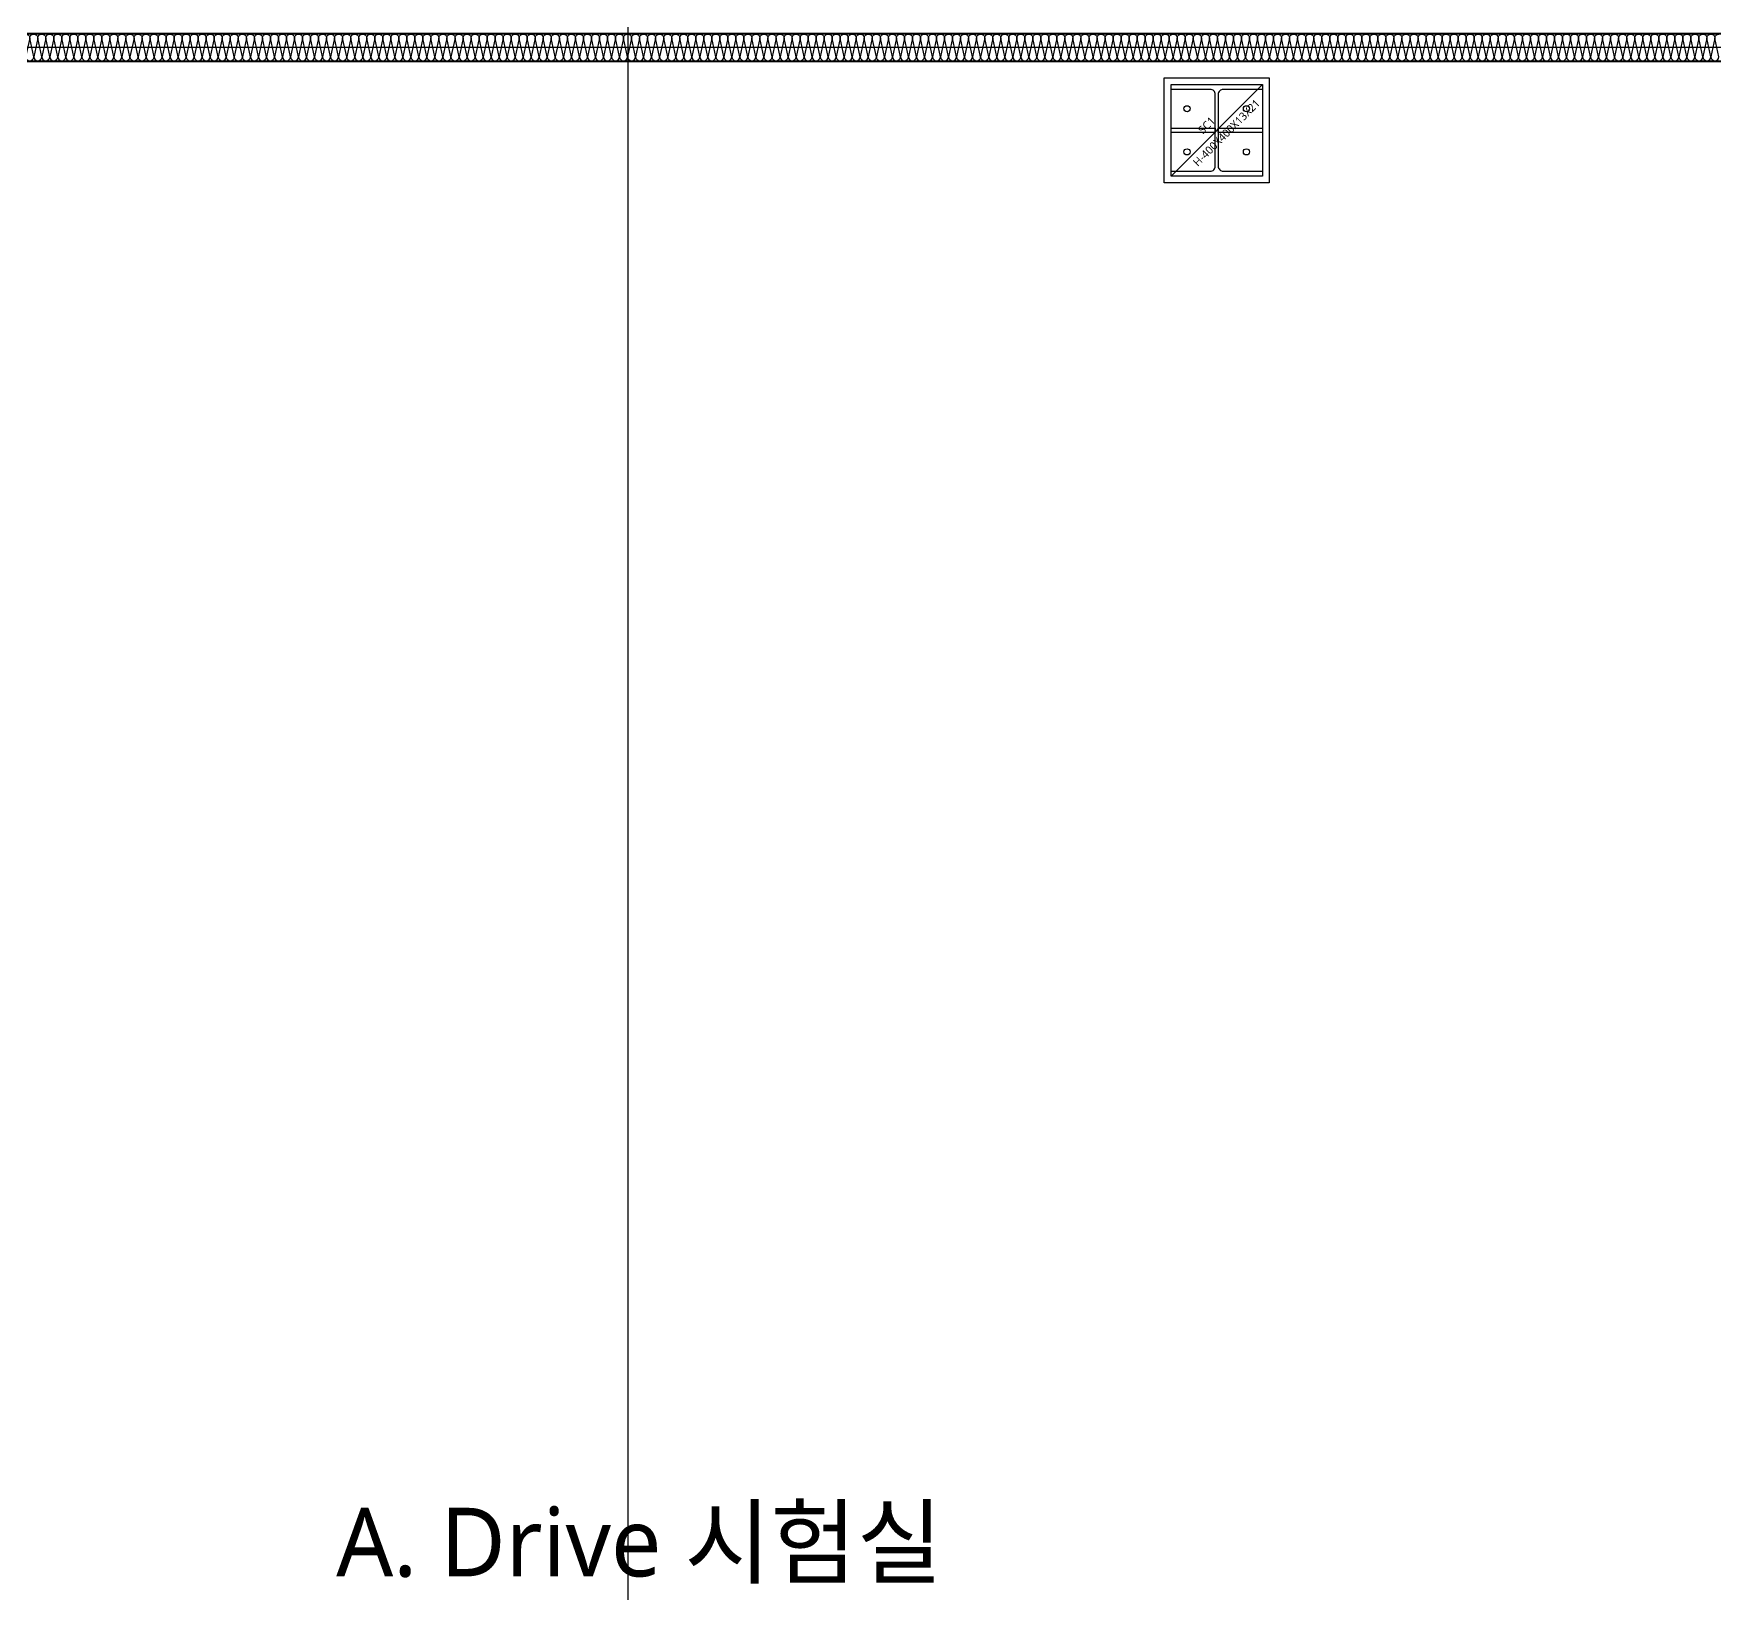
# Model space of a CAD drawing. Header units: millimetres. Extents: x 9 to 147, y 4 to 115.
# Drawn here: x 97.33 to 104.68, y 49.5 to 56.32 of the extents above; entities that cross this region are included whole.
import ezdxf
from ezdxf.enums import TextEntityAlignment as Align

# ---------------------------------------------------------------- set-up
doc = ezdxf.new("R2010")
doc.units = ezdxf.units.MM
doc.header["$LTSCALE"] = 200
doc.linetypes.add('HIDDEN2', pattern=[4.7625, 3.175, -1.5875])
doc.linetypes.add('XR-PLAN$0$CEN-GAUN', pattern=[32.2, 30, -1, 0.2, -1])
doc.layers.get('DEFPOINTS').update_dxf_attribs({"color": 137})
for name, color, linetype in [('-C-지하층', 2, 'HIDDEN2'), ('XR-PLAN$0$09GIRDER', 252, 'Continuous'), ('XR-PLAN$0$CEN', 252, 'XR-PLAN$0$CEN-GAUN'), ('XR-PLAN$0$ELE-6', 252, 'Continuous'), ('XR-PLAN$0$HAT-INS', 252, 'Continuous'), ('XR-PLAN$0$Panel', 252, 'Continuous'), ('XR-PLAN$0$STEEL BASE', 252, 'Continuous')]:
    doc.layers.add(name, color=color, linetype=linetype)
doc.layers.add('XR-PLAN$0$TXT-1', color=137, linetype='Continuous', plot=False)
doc.styles.add('XR-PLAN$0$스타일1', font='MALGUN_0.TTF')

# ---------------------------------------------------------------- blocks, each defined once
blk = doc.blocks.new('*U110')
at = {"layer": 'XR-PLAN$0$HAT-INS'}
for points in [[(-20247.9, 0, -0.414214), (-20262.9, 15), (-20247.9, 85, 1), (-20277.9, 85), (-20262.9, 15, -0.414214), (-20277.9, 0, 0.414214)], [(-20217.9, 0, -0.414214), (-20232.9, 15), (-20217.9, 85, 1), (-20247.9, 85), (-20232.9, 15, -0.414214), (-20247.9, 0, 0.414214)], [(-20187.9, 0, -0.414214), (-20202.9, 15), (-20187.9, 85, 1), (-20217.9, 85), (-20202.9, 15, -0.414214), (-20217.9, 0, 0.414214)], [(-20157.9, 0, -0.414214), (-20172.9, 15), (-20157.9, 85, 1), (-20187.9, 85), (-20172.9, 15, -0.414214), (-20187.9, 0, 0.414214)], [(-20127.9, 0, -0.414214), (-20142.9, 15), (-20127.9, 85, 1), (-20157.9, 85), (-20142.9, 15, -0.414214), (-20157.9, 0, 0.414214)], [(-20097.9, 0, -0.414214), (-20112.9, 15), (-20097.9, 85, 1), (-20127.9, 85), (-20112.9, 15, -0.414214), (-20127.9, 0, 0.414214)], [(-20067.9, 0, -0.414214), (-20082.9, 15), (-20067.9, 85, 1), (-20097.9, 85), (-20082.9, 15, -0.414214), (-20097.9, 0, 0.414214)], [(-20037.9, 0, -0.414214), (-20052.9, 15), (-20037.9, 85, 1), (-20067.9, 85), (-20052.9, 15, -0.414214), (-20067.9, 0, 0.414214)], [(-20007.9, 0, -0.414214), (-20022.9, 15), (-20007.9, 85, 1), (-20037.9, 85), (-20022.9, 15, -0.414214), (-20037.9, 0, 0.414214)], [(-19977.9, 0, -0.414214), (-19992.9, 15), (-19977.9, 85, 1), (-20007.9, 85), (-19992.9, 15, -0.414214), (-20007.9, 0, 0.414214)], [(-19947.9, 0, -0.414214), (-19962.9, 15), (-19947.9, 85, 1), (-19977.9, 85), (-19962.9, 15, -0.414214), (-19977.9, 0, 0.414214)], [(-19917.9, 0, -0.414214), (-19932.9, 15), (-19917.9, 85, 1), (-19947.9, 85), (-19932.9, 15, -0.414214), (-19947.9, 0, 0.414214)], [(-19887.9, 0, -0.414214), (-19902.9, 15), (-19887.9, 85, 1), (-19917.9, 85), (-19902.9, 15, -0.414214), (-19917.9, 0, 0.414214)], [(-19857.9, 0, -0.414214), (-19872.9, 15), (-19857.9, 85, 1), (-19887.9, 85), (-19872.9, 15, -0.414214), (-19887.9, 0, 0.414214)], [(-19827.9, 0, -0.414214), (-19842.9, 15), (-19827.9, 85, 1), (-19857.9, 85), (-19842.9, 15, -0.414214), (-19857.9, 0, 0.414214)], [(-19797.9, 0, -0.414214), (-19812.9, 15), (-19797.9, 85, 1), (-19827.9, 85), (-19812.9, 15, -0.414214), (-19827.9, 0, 0.414214)], [(-19767.9, 0, -0.414214), (-19782.9, 15), (-19767.9, 85, 1), (-19797.9, 85), (-19782.9, 15, -0.414214), (-19797.9, 0, 0.414214)], [(-19737.9, 0, -0.414214), (-19752.9, 15), (-19737.9, 85, 1), (-19767.9, 85), (-19752.9, 15, -0.414214), (-19767.9, 0, 0.414214)], [(-19707.9, 0, -0.414214), (-19722.9, 15), (-19707.9, 85, 1), (-19737.9, 85), (-19722.9, 15, -0.414214), (-19737.9, 0, 0.414214)], [(-19677.9, 0, -0.414214), (-19692.9, 15), (-19677.9, 85, 1), (-19707.9, 85), (-19692.9, 15, -0.414214), (-19707.9, 0, 0.414214)], [(-19647.9, 0, -0.414214), (-19662.9, 15), (-19647.9, 85, 1), (-19677.9, 85), (-19662.9, 15, -0.414214), (-19677.9, 0, 0.414214)], [(-19617.9, 0, -0.414214), (-19632.9, 15), (-19617.9, 85, 1), (-19647.9, 85), (-19632.9, 15, -0.414214), (-19647.9, 0, 0.414214)], [(-19587.9, 0, -0.414214), (-19602.9, 15), (-19587.9, 85, 1), (-19617.9, 85), (-19602.9, 15, -0.414214), (-19617.9, 0, 0.414214)], [(-19557.9, 0, -0.414214), (-19572.9, 15), (-19557.9, 85, 1), (-19587.9, 85), (-19572.9, 15, -0.414214), (-19587.9, 0, 0.414214)], [(-19527.9, 0, -0.414214), (-19542.9, 15), (-19527.9, 85, 1), (-19557.9, 85), (-19542.9, 15, -0.414214), (-19557.9, 0, 0.414214)], [(-19497.9, 0, -0.414214), (-19512.9, 15), (-19497.9, 85, 1), (-19527.9, 85), (-19512.9, 15, -0.414214), (-19527.9, 0, 0.414214)], [(-19467.9, 0, -0.414214), (-19482.9, 15), (-19467.9, 85, 1), (-19497.9, 85), (-19482.9, 15, -0.414214), (-19497.9, 0, 0.414214)], [(-19437.9, 0, -0.414214), (-19452.9, 15), (-19437.9, 85, 1), (-19467.9, 85), (-19452.9, 15, -0.414214), (-19467.9, 0, 0.414214)], [(-19407.9, 0, -0.414214), (-19422.9, 15), (-19407.9, 85, 1), (-19437.9, 85), (-19422.9, 15, -0.414214), (-19437.9, 0, 0.414214)], [(-19377.9, 0, -0.414214), (-19392.9, 15), (-19377.9, 85, 1), (-19407.9, 85), (-19392.9, 15, -0.414214), (-19407.9, 0, 0.414214)], [(-19347.9, 0, -0.414214), (-19362.9, 15), (-19347.9, 85, 1), (-19377.9, 85), (-19362.9, 15, -0.414214), (-19377.9, 0, 0.414214)], [(-19317.9, 0, -0.414214), (-19332.9, 15), (-19317.9, 85, 1), (-19347.9, 85), (-19332.9, 15, -0.414214), (-19347.9, 0, 0.414214)], [(-19287.9, 0, -0.414214), (-19302.9, 15), (-19287.9, 85, 1), (-19317.9, 85), (-19302.9, 15, -0.414214), (-19317.9, 0, 0.414214)], [(-19257.9, 0, -0.414214), (-19272.9, 15), (-19257.9, 85, 1), (-19287.9, 85), (-19272.9, 15, -0.414214), (-19287.9, 0, 0.414214)], [(-19227.9, 0, -0.414214), (-19242.9, 15), (-19227.9, 85, 1), (-19257.9, 85), (-19242.9, 15, -0.414214), (-19257.9, 0, 0.414214)], [(-19197.9, 0, -0.414214), (-19212.9, 15), (-19197.9, 85, 1), (-19227.9, 85), (-19212.9, 15, -0.414214), (-19227.9, 0, 0.414214)], [(-19167.9, 0, -0.414214), (-19182.9, 15), (-19167.9, 85, 1), (-19197.9, 85), (-19182.9, 15, -0.414214), (-19197.9, 0, 0.414214)], [(-19137.9, 0, -0.414214), (-19152.9, 15), (-19137.9, 85, 1), (-19167.9, 85), (-19152.9, 15, -0.414214), (-19167.9, 0, 0.414214)], [(-19107.9, 0, -0.414214), (-19122.9, 15), (-19107.9, 85, 1), (-19137.9, 85), (-19122.9, 15, -0.414214), (-19137.9, 0, 0.414214)], [(-19077.9, 0, -0.414214), (-19092.9, 15), (-19077.9, 85, 1), (-19107.9, 85), (-19092.9, 15, -0.414214), (-19107.9, 0, 0.414214)], [(-19047.9, 0, -0.414214), (-19062.9, 15), (-19047.9, 85, 1), (-19077.9, 85), (-19062.9, 15, -0.414214), (-19077.9, 0, 0.414214)], [(-19017.9, 0, -0.414214), (-19032.9, 15), (-19017.9, 85, 1), (-19047.9, 85), (-19032.9, 15, -0.414214), (-19047.9, 0, 0.414214)], [(-18987.9, 0, -0.414214), (-19002.9, 15), (-18987.9, 85, 1), (-19017.9, 85), (-19002.9, 15, -0.414214), (-19017.9, 0, 0.414214)], [(-18957.9, 0, -0.414214), (-18972.9, 15), (-18957.9, 85, 1), (-18987.9, 85), (-18972.9, 15, -0.414214), (-18987.9, 0, 0.414214)], [(-18927.9, 0, -0.414214), (-18942.9, 15), (-18927.9, 85, 1), (-18957.9, 85), (-18942.9, 15, -0.414214), (-18957.9, 0, 0.414214)], [(-18897.9, 0, -0.414214), (-18912.9, 15), (-18897.9, 85, 1), (-18927.9, 85), (-18912.9, 15, -0.414214), (-18927.9, 0, 0.414214)], [(-18867.9, 0, -0.414214), (-18882.9, 15), (-18867.9, 85, 1), (-18897.9, 85), (-18882.9, 15, -0.414214), (-18897.9, 0, 0.414214)], [(-18837.9, 0, -0.414214), (-18852.9, 15), (-18837.9, 85, 1), (-18867.9, 85), (-18852.9, 15, -0.414214), (-18867.9, 0, 0.414214)], [(-18807.9, 0, -0.414214), (-18822.9, 15), (-18807.9, 85, 1), (-18837.9, 85), (-18822.9, 15, -0.414214), (-18837.9, 0, 0.414214)], [(-18777.9, 0, -0.414214), (-18792.9, 15), (-18777.9, 85, 1), (-18807.9, 85), (-18792.9, 15, -0.414214), (-18807.9, 0, 0.414214)], [(-18747.9, 0, -0.414214), (-18762.9, 15), (-18747.9, 85, 1), (-18777.9, 85), (-18762.9, 15, -0.414214), (-18777.9, 0, 0.414214)], [(-18717.9, 0, -0.414214), (-18732.9, 15), (-18717.9, 85, 1), (-18747.9, 85), (-18732.9, 15, -0.414214), (-18747.9, 0, 0.414214)], [(-18687.9, 0, -0.414214), (-18702.9, 15), (-18687.9, 85, 1), (-18717.9, 85), (-18702.9, 15, -0.414214), (-18717.9, 0, 0.414214)], [(-18657.9, 0, -0.414214), (-18672.9, 15), (-18657.9, 85, 1), (-18687.9, 85), (-18672.9, 15, -0.414214), (-18687.9, 0, 0.414214)], [(-18627.9, 0, -0.414214), (-18642.9, 15), (-18627.9, 85, 1), (-18657.9, 85), (-18642.9, 15, -0.414214), (-18657.9, 0, 0.414214)], [(-18597.9, 0, -0.414214), (-18612.9, 15), (-18597.9, 85, 1), (-18627.9, 85), (-18612.9, 15, -0.414214), (-18627.9, 0, 0.414214)], [(-18567.9, 0, -0.414214), (-18582.9, 15), (-18567.9, 85, 1), (-18597.9, 85), (-18582.9, 15, -0.414214), (-18597.9, 0, 0.414214)], [(-18537.9, 0, -0.414214), (-18552.9, 15), (-18537.9, 85, 1), (-18567.9, 85), (-18552.9, 15, -0.414214), (-18567.9, 0, 0.414214)], [(-18507.9, 0, -0.414214), (-18522.9, 15), (-18507.9, 85, 1), (-18537.9, 85), (-18522.9, 15, -0.414214), (-18537.9, 0, 0.414214)], [(-18477.9, 0, -0.414214), (-18492.9, 15), (-18477.9, 85, 1), (-18507.9, 85), (-18492.9, 15, -0.414214), (-18507.9, 0, 0.414214)], [(-18447.9, 0, -0.414214), (-18462.9, 15), (-18447.9, 85, 1), (-18477.9, 85), (-18462.9, 15, -0.414214), (-18477.9, 0, 0.414214)], [(-18417.9, 0, -0.414214), (-18432.9, 15), (-18417.9, 85, 1), (-18447.9, 85), (-18432.9, 15, -0.414214), (-18447.9, 0, 0.414214)], [(-18387.9, 0, -0.414214), (-18402.9, 15), (-18387.9, 85, 1), (-18417.9, 85), (-18402.9, 15, -0.414214), (-18417.9, 0, 0.414214)], [(-18357.9, 0, -0.414214), (-18372.9, 15), (-18357.9, 85, 1), (-18387.9, 85), (-18372.9, 15, -0.414214), (-18387.9, 0, 0.414214)], [(-18327.9, 0, -0.414214), (-18342.9, 15), (-18327.9, 85, 1), (-18357.9, 85), (-18342.9, 15, -0.414214), (-18357.9, 0, 0.414214)], [(-18297.9, 0, -0.414214), (-18312.9, 15), (-18297.9, 85, 1), (-18327.9, 85), (-18312.9, 15, -0.414214), (-18327.9, 0, 0.414214)], [(-18267.9, 0, -0.414214), (-18282.9, 15), (-18267.9, 85, 1), (-18297.9, 85), (-18282.9, 15, -0.414214), (-18297.9, 0, 0.414214)], [(-18237.9, 0, -0.414214), (-18252.9, 15), (-18237.9, 85, 1), (-18267.9, 85), (-18252.9, 15, -0.414214), (-18267.9, 0, 0.414214)], [(-18207.9, 0, -0.414214), (-18222.9, 15), (-18207.9, 85, 1), (-18237.9, 85), (-18222.9, 15, -0.414214), (-18237.9, 0, 0.414214)], [(-18177.9, 0, -0.414214), (-18192.9, 15), (-18177.9, 85, 1), (-18207.9, 85), (-18192.9, 15, -0.414214), (-18207.9, 0, 0.414214)], [(-18147.9, 0, -0.414214), (-18162.9, 15), (-18147.9, 85, 1), (-18177.9, 85), (-18162.9, 15, -0.414214), (-18177.9, 0, 0.414214)], [(-18117.9, 0, -0.414214), (-18132.9, 15), (-18117.9, 85, 1), (-18147.9, 85), (-18132.9, 15, -0.414214), (-18147.9, 0, 0.414214)], [(-18087.9, 0, -0.414214), (-18102.9, 15), (-18087.9, 85, 1), (-18117.9, 85), (-18102.9, 15, -0.414214), (-18117.9, 0, 0.414214)], [(-18057.9, 0, -0.414214), (-18072.9, 15), (-18057.9, 85, 1), (-18087.9, 85), (-18072.9, 15, -0.414214), (-18087.9, 0, 0.414214)], [(-18027.9, 0, -0.414214), (-18042.9, 15), (-18027.9, 85, 1), (-18057.9, 85), (-18042.9, 15, -0.414214), (-18057.9, 0, 0.414214)], [(-17997.9, 0, -0.414214), (-18012.9, 15), (-17997.9, 85, 1), (-18027.9, 85), (-18012.9, 15, -0.414214), (-18027.9, 0, 0.414214)], [(-17967.9, 0, -0.414214), (-17982.9, 15), (-17967.9, 85, 1), (-17997.9, 85), (-17982.9, 15, -0.414214), (-17997.9, 0, 0.414214)], [(-17937.9, 0, -0.414214), (-17952.9, 15), (-17937.9, 85, 1), (-17967.9, 85), (-17952.9, 15, -0.414214), (-17967.9, 0, 0.414214)], [(-17907.9, 0, -0.414214), (-17922.9, 15), (-17907.9, 85, 1), (-17937.9, 85), (-17922.9, 15, -0.414214), (-17937.9, 0, 0.414214)], [(-17877.9, 0, -0.414214), (-17892.9, 15), (-17877.9, 85, 1), (-17907.9, 85), (-17892.9, 15, -0.414214), (-17907.9, 0, 0.414214)], [(-17847.9, 0, -0.414214), (-17862.9, 15), (-17847.9, 85, 1), (-17877.9, 85), (-17862.9, 15, -0.414214), (-17877.9, 0, 0.414214)], [(-17817.9, 0, -0.414214), (-17832.9, 15), (-17817.9, 85, 1), (-17847.9, 85), (-17832.9, 15, -0.414214), (-17847.9, 0, 0.414214)], [(-17787.9, 0, -0.414214), (-17802.9, 15), (-17787.9, 85, 1), (-17817.9, 85), (-17802.9, 15, -0.414214), (-17817.9, 0, 0.414214)], [(-17757.9, 0, -0.414214), (-17772.9, 15), (-17757.9, 85, 1), (-17787.9, 85), (-17772.9, 15, -0.414214), (-17787.9, 0, 0.414214)], [(-17727.9, 0, -0.414214), (-17742.9, 15), (-17727.9, 85, 1), (-17757.9, 85), (-17742.9, 15, -0.414214), (-17757.9, 0, 0.414214)], [(-17697.9, 0, -0.414214), (-17712.9, 15), (-17697.9, 85, 1), (-17727.9, 85), (-17712.9, 15, -0.414214), (-17727.9, 0, 0.414214)], [(-17667.9, 0, -0.414214), (-17682.9, 15), (-17667.9, 85, 1), (-17697.9, 85), (-17682.9, 15, -0.414214), (-17697.9, 0, 0.414214)], [(-17637.9, 0, -0.414214), (-17652.9, 15), (-17637.9, 85, 1), (-17667.9, 85), (-17652.9, 15, -0.414214), (-17667.9, 0, 0.414214)], [(-17607.9, 0, -0.414214), (-17622.9, 15), (-17607.9, 85, 1), (-17637.9, 85), (-17622.9, 15, -0.414214), (-17637.9, 0, 0.414214)], [(-17577.9, 0, -0.414214), (-17592.9, 15), (-17577.9, 85, 1), (-17607.9, 85), (-17592.9, 15, -0.414214), (-17607.9, 0, 0.414214)], [(-17547.9, 0, -0.414214), (-17562.9, 15), (-17547.9, 85, 1), (-17577.9, 85), (-17562.9, 15, -0.414214), (-17577.9, 0, 0.414214)], [(-17517.9, 0, -0.414214), (-17532.9, 15), (-17517.9, 85, 1), (-17547.9, 85), (-17532.9, 15, -0.414214), (-17547.9, 0, 0.414214)], [(-17487.9, 0, -0.414214), (-17502.9, 15), (-17487.9, 85, 1), (-17517.9, 85), (-17502.9, 15, -0.414214), (-17517.9, 0, 0.414214)], [(-17457.9, 0, -0.414214), (-17472.9, 15), (-17457.9, 85, 1), (-17487.9, 85), (-17472.9, 15, -0.414214), (-17487.9, 0, 0.414214)], [(-17427.9, 0, -0.414214), (-17442.9, 15), (-17427.9, 85, 1), (-17457.9, 85), (-17442.9, 15, -0.414214), (-17457.9, 0, 0.414214)], [(-17397.9, 0, -0.414214), (-17412.9, 15), (-17397.9, 85, 1), (-17427.9, 85), (-17412.9, 15, -0.414214), (-17427.9, 0, 0.414214)], [(-17367.9, 0, -0.414214), (-17382.9, 15), (-17367.9, 85, 1), (-17397.9, 85), (-17382.9, 15, -0.414214), (-17397.9, 0, 0.414214)], [(-17337.9, 0, -0.414214), (-17352.9, 15), (-17337.9, 85, 1), (-17367.9, 85), (-17352.9, 15, -0.414214), (-17367.9, 0, 0.414214)], [(-17307.9, 0, -0.414214), (-17322.9, 15), (-17307.9, 85, 1), (-17337.9, 85), (-17322.9, 15, -0.414214), (-17337.9, 0, 0.414214)], [(-17277.9, 0, -0.414214), (-17292.9, 15), (-17277.9, 85, 1), (-17307.9, 85), (-17292.9, 15, -0.414214), (-17307.9, 0, 0.414214)], [(-17247.9, 0, -0.414214), (-17262.9, 15), (-17247.9, 85, 1), (-17277.9, 85), (-17262.9, 15, -0.414214), (-17277.9, 0, 0.414214)], [(-17217.9, 0, -0.414214), (-17232.9, 15), (-17217.9, 85, 1), (-17247.9, 85), (-17232.9, 15, -0.414214), (-17247.9, 0, 0.414214)], [(-17187.9, 0, -0.414214), (-17202.9, 15), (-17187.9, 85, 1), (-17217.9, 85), (-17202.9, 15, -0.414214), (-17217.9, 0, 0.414214)], [(-17157.9, 0, -0.414214), (-17172.9, 15), (-17157.9, 85, 1), (-17187.9, 85), (-17172.9, 15, -0.414214), (-17187.9, 0, 0.414214)], [(-17127.9, 0, -0.414214), (-17142.9, 15), (-17127.9, 85, 1), (-17157.9, 85), (-17142.9, 15, -0.414214), (-17157.9, 0, 0.414214)], [(-17097.9, 0, -0.414214), (-17112.9, 15), (-17097.9, 85, 1), (-17127.9, 85), (-17112.9, 15, -0.414214), (-17127.9, 0, 0.414214)], [(-17067.9, 0, -0.414214), (-17082.9, 15), (-17067.9, 85, 1), (-17097.9, 85), (-17082.9, 15, -0.414214), (-17097.9, 0, 0.414214)], [(-17037.9, 0, -0.414214), (-17052.9, 15), (-17037.9, 85, 1), (-17067.9, 85), (-17052.9, 15, -0.414214), (-17067.9, 0, 0.414214)], [(-17007.9, 0, -0.414214), (-17022.9, 15), (-17007.9, 85, 1), (-17037.9, 85), (-17022.9, 15, -0.414214), (-17037.9, 0, 0.414214)], [(-16977.9, 0, -0.414214), (-16992.9, 15), (-16977.9, 85, 1), (-17007.9, 85), (-16992.9, 15, -0.414214), (-17007.9, 0, 0.414214)], [(-16947.9, 0, -0.414214), (-16962.9, 15), (-16947.9, 85, 1), (-16977.9, 85), (-16962.9, 15, -0.414214), (-16977.9, 0, 0.414214)], [(-16917.9, 0, -0.414214), (-16932.9, 15), (-16917.9, 85, 1), (-16947.9, 85), (-16932.9, 15, -0.414214), (-16947.9, 0, 0.414214)], [(-16887.9, 0, -0.414214), (-16902.9, 15), (-16887.9, 85, 1), (-16917.9, 85), (-16902.9, 15, -0.414214), (-16917.9, 0, 0.414214)], [(-16857.9, 0, -0.414214), (-16872.9, 15), (-16857.9, 85, 1), (-16887.9, 85), (-16872.9, 15, -0.414214), (-16887.9, 0, 0.414214)], [(-16827.9, 0, -0.414214), (-16842.9, 15), (-16827.9, 85, 1), (-16857.9, 85), (-16842.9, 15, -0.414214), (-16857.9, 0, 0.414214)], [(-16797.9, 0, -0.414214), (-16812.9, 15), (-16797.9, 85, 1), (-16827.9, 85), (-16812.9, 15, -0.414214), (-16827.9, 0, 0.414214)], [(-16767.9, 0, -0.414214), (-16782.9, 15), (-16767.9, 85, 1), (-16797.9, 85), (-16782.9, 15, -0.414214), (-16797.9, 0, 0.414214)], [(-16737.9, 0, -0.414214), (-16752.9, 15), (-16737.9, 85, 1), (-16767.9, 85), (-16752.9, 15, -0.414214), (-16767.9, 0, 0.414214)], [(-16707.9, 0, -0.414214), (-16722.9, 15), (-16707.9, 85, 1), (-16737.9, 85), (-16722.9, 15, -0.414214), (-16737.9, 0, 0.414214)], [(-16677.9, 0, -0.414214), (-16692.9, 15), (-16677.9, 85, 1), (-16707.9, 85), (-16692.9, 15, -0.414214), (-16707.9, 0, 0.414214)], [(-16647.9, 0, -0.414214), (-16662.9, 15), (-16647.9, 85, 1), (-16677.9, 85), (-16662.9, 15, -0.414214), (-16677.9, 0, 0.414214)], [(-16617.9, 0, -0.414214), (-16632.9, 15), (-16617.9, 85, 1), (-16647.9, 85), (-16632.9, 15, -0.414214), (-16647.9, 0, 0.414214)], [(-16587.9, 0, -0.414214), (-16602.9, 15), (-16587.9, 85, 1), (-16617.9, 85), (-16602.9, 15, -0.414214), (-16617.9, 0, 0.414214)], [(-16557.9, 0, -0.414214), (-16572.9, 15), (-16557.9, 85, 1), (-16587.9, 85), (-16572.9, 15, -0.414214), (-16587.9, 0, 0.414214)], [(-16527.9, 0, -0.414214), (-16542.9, 15), (-16527.9, 85, 1), (-16557.9, 85), (-16542.9, 15, -0.414214), (-16557.9, 0, 0.414214)], [(-16497.9, 0, -0.414214), (-16512.9, 15), (-16497.9, 85, 1), (-16527.9, 85), (-16512.9, 15, -0.414214), (-16527.9, 0, 0.414214)], [(-16467.9, 0, -0.414214), (-16482.9, 15), (-16467.9, 85, 1), (-16497.9, 85), (-16482.9, 15, -0.414214), (-16497.9, 0, 0.414214)], [(-16437.9, 0, -0.414214), (-16452.9, 15), (-16437.9, 85, 1), (-16467.9, 85), (-16452.9, 15, -0.414214), (-16467.9, 0, 0.414214)], [(-16407.9, 0, -0.414214), (-16422.9, 15), (-16407.9, 85, 1), (-16437.9, 85), (-16422.9, 15, -0.414214), (-16437.9, 0, 0.414214)], [(-16377.9, 0, -0.414214), (-16392.9, 15), (-16377.9, 85, 1), (-16407.9, 85), (-16392.9, 15, -0.414214), (-16407.9, 0, 0.414214)], [(-16347.9, 0, -0.414214), (-16362.9, 15), (-16347.9, 85, 1), (-16377.9, 85), (-16362.9, 15, -0.414214), (-16377.9, 0, 0.414214)], [(-16317.9, 0, -0.414214), (-16332.9, 15), (-16317.9, 85, 1), (-16347.9, 85), (-16332.9, 15, -0.414214), (-16347.9, 0, 0.414214)], [(-16287.9, 0, -0.414214), (-16302.9, 15), (-16287.9, 85, 1), (-16317.9, 85), (-16302.9, 15, -0.414214), (-16317.9, 0, 0.414214)], [(-16257.9, 0, -0.414214), (-16272.9, 15), (-16257.9, 85, 1), (-16287.9, 85), (-16272.9, 15, -0.414214), (-16287.9, 0, 0.414214)], [(-16227.9, 0, -0.414214), (-16242.9, 15), (-16227.9, 85, 1), (-16257.9, 85), (-16242.9, 15, -0.414214), (-16257.9, 0, 0.414214)], [(-16197.9, 0, -0.414214), (-16212.9, 15), (-16197.9, 85, 1), (-16227.9, 85), (-16212.9, 15, -0.414214), (-16227.9, 0, 0.414214)], [(-16167.9, 0, -0.414214), (-16182.9, 15), (-16167.9, 85, 1), (-16197.9, 85), (-16182.9, 15, -0.414214), (-16197.9, 0, 0.414214)], [(-16137.9, 0, -0.414214), (-16152.9, 15), (-16137.9, 85, 1), (-16167.9, 85), (-16152.9, 15, -0.414214), (-16167.9, 0, 0.414214)], [(-16107.9, 0, -0.414214), (-16122.9, 15), (-16107.9, 85, 1), (-16137.9, 85), (-16122.9, 15, -0.414214), (-16137.9, 0, 0.414214)], [(-16077.9, 0, -0.414214), (-16092.9, 15), (-16077.9, 85, 1), (-16107.9, 85), (-16092.9, 15, -0.414214), (-16107.9, 0, 0.414214)], [(-16047.9, 0, -0.414214), (-16062.9, 15), (-16047.9, 85, 1), (-16077.9, 85), (-16062.9, 15, -0.414214), (-16077.9, 0, 0.414214)], [(-16017.9, 0, -0.414214), (-16032.9, 15), (-16017.9, 85, 1), (-16047.9, 85), (-16032.9, 15, -0.414214), (-16047.9, 0, 0.414214)], [(-15987.9, 0, -0.414214), (-16002.9, 15), (-15987.9, 85, 1), (-16017.9, 85), (-16002.9, 15, -0.414214), (-16017.9, 0, 0.414214)], [(-15957.9, 0, -0.414214), (-15972.9, 15), (-15957.9, 85, 1), (-15987.9, 85), (-15972.9, 15, -0.414214), (-15987.9, 0, 0.414214)], [(-15927.9, 0, -0.414214), (-15942.9, 15), (-15927.9, 85, 1), (-15957.9, 85), (-15942.9, 15, -0.414214), (-15957.9, 0, 0.414214)], [(-15897.9, 0, -0.414214), (-15912.9, 15), (-15897.9, 85, 1), (-15927.9, 85), (-15912.9, 15, -0.414214), (-15927.9, 0, 0.414214)], [(-15867.9, 0, -0.414214), (-15882.9, 15), (-15867.9, 85, 1), (-15897.9, 85), (-15882.9, 15, -0.414214), (-15897.9, 0, 0.414214)], [(-15837.9, 0, -0.414214), (-15852.9, 15), (-15837.9, 85, 1), (-15867.9, 85), (-15852.9, 15, -0.414214), (-15867.9, 0, 0.414214)], [(-15807.9, 0, -0.414214), (-15822.9, 15), (-15807.9, 85, 1), (-15837.9, 85), (-15822.9, 15, -0.414214), (-15837.9, 0, 0.414214)], [(-15777.9, 0, -0.414214), (-15792.9, 15), (-15777.9, 85, 1), (-15807.9, 85), (-15792.9, 15, -0.414214), (-15807.9, 0, 0.414214)], [(-15747.9, 0, -0.414214), (-15762.9, 15), (-15747.9, 85, 1), (-15777.9, 85), (-15762.9, 15, -0.414214), (-15777.9, 0, 0.414214)], [(-15717.9, 0, -0.414214), (-15732.9, 15), (-15717.9, 85, 1), (-15747.9, 85), (-15732.9, 15, -0.414214), (-15747.9, 0, 0.414214)], [(-15687.9, 0, -0.414214), (-15702.9, 15), (-15687.9, 85, 1), (-15717.9, 85), (-15702.9, 15, -0.414214), (-15717.9, 0, 0.414214)], [(-15657.9, 0, -0.414214), (-15672.9, 15), (-15657.9, 85, 1), (-15687.9, 85), (-15672.9, 15, -0.414214), (-15687.9, 0, 0.414214)], [(-15627.9, 0, -0.414214), (-15642.9, 15), (-15627.9, 85, 1), (-15657.9, 85), (-15642.9, 15, -0.414214), (-15657.9, 0, 0.414214)], [(-15597.9, 0, -0.414214), (-15612.9, 15), (-15597.9, 85, 1), (-15627.9, 85), (-15612.9, 15, -0.414214), (-15627.9, 0, 0.414214)], [(-15567.9, 0, -0.414214), (-15582.9, 15), (-15567.9, 85, 1), (-15597.9, 85), (-15582.9, 15, -0.414214), (-15597.9, 0, 0.414214)], [(-15537.9, 0, -0.414214), (-15552.9, 15), (-15537.9, 85, 1), (-15567.9, 85), (-15552.9, 15, -0.414214), (-15567.9, 0, 0.414214)], [(-15507.9, 0, -0.414214), (-15522.9, 15), (-15507.9, 85, 1), (-15537.9, 85), (-15522.9, 15, -0.414214), (-15537.9, 0, 0.414214)], [(-15477.9, 0, -0.414214), (-15492.9, 15), (-15477.9, 85, 1), (-15507.9, 85), (-15492.9, 15, -0.414214), (-15507.9, 0, 0.414214)], [(-15447.9, 0, -0.414214), (-15462.9, 15), (-15447.9, 85, 1), (-15477.9, 85), (-15462.9, 15, -0.414214), (-15477.9, 0, 0.414214)], [(-15417.9, 0, -0.414214), (-15432.9, 15), (-15417.9, 85, 1), (-15447.9, 85), (-15432.9, 15, -0.414214), (-15447.9, 0, 0.414214)], [(-15387.9, 0, -0.414214), (-15402.9, 15), (-15387.9, 85, 1), (-15417.9, 85), (-15402.9, 15, -0.414214), (-15417.9, 0, 0.414214)], [(-15357.9, 0, -0.414214), (-15372.9, 15), (-15357.9, 85, 1), (-15387.9, 85), (-15372.9, 15, -0.414214), (-15387.9, 0, 0.414214)], [(-15327.9, 0, -0.414214), (-15342.9, 15), (-15327.9, 85, 1), (-15357.9, 85), (-15342.9, 15, -0.414214), (-15357.9, 0, 0.414214)], [(-15297.9, 0, -0.414214), (-15312.9, 15), (-15297.9, 85, 1), (-15327.9, 85), (-15312.9, 15, -0.414214), (-15327.9, 0, 0.414214)], [(-15267.9, 0, -0.414214), (-15282.9, 15), (-15267.9, 85, 1), (-15297.9, 85), (-15282.9, 15, -0.414214), (-15297.9, 0, 0.414214)], [(-15237.9, 0, -0.414214), (-15252.9, 15), (-15237.9, 85, 1), (-15267.9, 85), (-15252.9, 15, -0.414214), (-15267.9, 0, 0.414214)], [(-15207.9, 0, -0.414214), (-15222.9, 15), (-15207.9, 85, 1), (-15237.9, 85), (-15222.9, 15, -0.414214), (-15237.9, 0, 0.414214)], [(-15177.9, 0, -0.414214), (-15192.9, 15), (-15177.9, 85, 1), (-15207.9, 85), (-15192.9, 15, -0.414214), (-15207.9, 0, 0.414214)], [(-15147.9, 0, -0.414214), (-15162.9, 15), (-15147.9, 85, 1), (-15177.9, 85), (-15162.9, 15, -0.414214), (-15177.9, 0, 0.414214)], [(-15117.9, 0, -0.414214), (-15132.9, 15), (-15117.9, 85, 1), (-15147.9, 85), (-15132.9, 15, -0.414214), (-15147.9, 0, 0.414214)], [(-15087.9, 0, -0.414214), (-15102.9, 15), (-15087.9, 85, 1), (-15117.9, 85), (-15102.9, 15, -0.414214), (-15117.9, 0, 0.414214)], [(-15057.9, 0, -0.414214), (-15072.9, 15), (-15057.9, 85, 1), (-15087.9, 85), (-15072.9, 15, -0.414214), (-15087.9, 0, 0.414214)], [(-15027.9, 0, -0.414214), (-15042.9, 15), (-15027.9, 85, 1), (-15057.9, 85), (-15042.9, 15, -0.414214), (-15057.9, 0, 0.414214)], [(-14997.9, 0, -0.414214), (-15012.9, 15), (-14997.9, 85, 1), (-15027.9, 85), (-15012.9, 15, -0.414214), (-15027.9, 0, 0.414214)], [(-14967.9, 0, -0.414214), (-14982.9, 15), (-14967.9, 85, 1), (-14997.9, 85), (-14982.9, 15, -0.414214), (-14997.9, 0, 0.414214)], [(-14937.9, 0, -0.414214), (-14952.9, 15), (-14937.9, 85, 1), (-14967.9, 85), (-14952.9, 15, -0.414214), (-14967.9, 0, 0.414214)], [(-14907.9, 0, -0.414214), (-14922.9, 15), (-14907.9, 85, 1), (-14937.9, 85), (-14922.9, 15, -0.414214), (-14937.9, 0, 0.414214)], [(-14877.9, 0, -0.414214), (-14892.9, 15), (-14877.9, 85, 1), (-14907.9, 85), (-14892.9, 15, -0.414214), (-14907.9, 0, 0.414214)], [(-14847.9, 0, -0.414214), (-14862.9, 15), (-14847.9, 85, 1), (-14877.9, 85), (-14862.9, 15, -0.414214), (-14877.9, 0, 0.414214)], [(-14817.9, 0, -0.414214), (-14832.9, 15), (-14817.9, 85, 1), (-14847.9, 85), (-14832.9, 15, -0.414214), (-14847.9, 0, 0.414214)], [(-14787.9, 0, -0.414214), (-14802.9, 15), (-14787.9, 85, 1), (-14817.9, 85), (-14802.9, 15, -0.414214), (-14817.9, 0, 0.414214)], [(-14757.9, 0, -0.414214), (-14772.9, 15), (-14757.9, 85, 1), (-14787.9, 85), (-14772.9, 15, -0.414214), (-14787.9, 0, 0.414214)], [(-14727.9, 0, -0.414214), (-14742.9, 15), (-14727.9, 85, 1), (-14757.9, 85), (-14742.9, 15, -0.414214), (-14757.9, 0, 0.414214)], [(-14697.9, 0, -0.414214), (-14712.9, 15), (-14697.9, 85, 1), (-14727.9, 85), (-14712.9, 15, -0.414214), (-14727.9, 0, 0.414214)], [(-14667.9, 0, -0.414214), (-14682.9, 15), (-14667.9, 85, 1), (-14697.9, 85), (-14682.9, 15, -0.414214), (-14697.9, 0, 0.414214)], [(-14637.9, 0, -0.414214), (-14652.9, 15), (-14637.9, 85, 1), (-14667.9, 85), (-14652.9, 15, -0.414214), (-14667.9, 0, 0.414214)], [(-14607.9, 0, -0.414214), (-14622.9, 15), (-14607.9, 85, 1), (-14637.9, 85), (-14622.9, 15, -0.414214), (-14637.9, 0, 0.414214)], [(-14577.9, 0, -0.414214), (-14592.9, 15), (-14577.9, 85, 1), (-14607.9, 85), (-14592.9, 15, -0.414214), (-14607.9, 0, 0.414214)], [(-14547.9, 0, -0.414214), (-14562.9, 15), (-14547.9, 85, 1), (-14577.9, 85), (-14562.9, 15, -0.414214), (-14577.9, 0, 0.414214)], [(-14517.9, 0, -0.414214), (-14532.9, 15), (-14517.9, 85, 1), (-14547.9, 85), (-14532.9, 15, -0.414214), (-14547.9, 0, 0.414214)], [(-14487.9, 0, -0.414214), (-14502.9, 15), (-14487.9, 85, 1), (-14517.9, 85), (-14502.9, 15, -0.414214), (-14517.9, 0, 0.414214)], [(-14457.9, 0, -0.414214), (-14472.9, 15), (-14457.9, 85, 1), (-14487.9, 85), (-14472.9, 15, -0.414214), (-14487.9, 0, 0.414214)], [(-14427.9, 0, -0.414214), (-14442.9, 15), (-14427.9, 85, 1), (-14457.9, 85), (-14442.9, 15, -0.414214), (-14457.9, 0, 0.414214)], [(-14397.9, 0, -0.414214), (-14412.9, 15), (-14397.9, 85, 1), (-14427.9, 85), (-14412.9, 15, -0.414214), (-14427.9, 0, 0.414214)], [(-14367.9, 0, -0.414214), (-14382.9, 15), (-14367.9, 85, 1), (-14397.9, 85), (-14382.9, 15, -0.414214), (-14397.9, 0, 0.414214)], [(-14337.9, 0, -0.414214), (-14352.9, 15), (-14337.9, 85, 1), (-14367.9, 85), (-14352.9, 15, -0.414214), (-14367.9, 0, 0.414214)], [(-14307.9, 0, -0.414214), (-14322.9, 15), (-14307.9, 85, 1), (-14337.9, 85), (-14322.9, 15, -0.414214), (-14337.9, 0, 0.414214)], [(-14277.9, 0, -0.414214), (-14292.9, 15), (-14277.9, 85, 1), (-14307.9, 85), (-14292.9, 15, -0.414214), (-14307.9, 0, 0.414214)], [(-14247.9, 0, -0.414214), (-14262.9, 15), (-14247.9, 85, 1), (-14277.9, 85), (-14262.9, 15, -0.414214), (-14277.9, 0, 0.414214)], [(-14217.9, 0, -0.414214), (-14232.9, 15), (-14217.9, 85, 1), (-14247.9, 85), (-14232.9, 15, -0.414214), (-14247.9, 0, 0.414214)], [(-14187.9, 0, -0.414214), (-14202.9, 15), (-14187.9, 85, 1), (-14217.9, 85), (-14202.9, 15, -0.414214), (-14217.9, 0, 0.414214)], [(-14157.9, 0, -0.414214), (-14172.9, 15), (-14157.9, 85, 1), (-14187.9, 85), (-14172.9, 15, -0.414214), (-14187.9, 0, 0.414214)], [(-14127.9, 0, -0.414214), (-14142.9, 15), (-14127.9, 85, 1), (-14157.9, 85), (-14142.9, 15, -0.414214), (-14157.9, 0, 0.414214)], [(-14097.9, 0, -0.414214), (-14112.9, 15), (-14097.9, 85, 1), (-14127.9, 85), (-14112.9, 15, -0.414214), (-14127.9, 0, 0.414214)], [(-14067.9, 0, -0.414214), (-14082.9, 15), (-14067.9, 85, 1), (-14097.9, 85), (-14082.9, 15, -0.414214), (-14097.9, 0, 0.414214)], [(-14037.9, 0, -0.414214), (-14052.9, 15), (-14037.9, 85, 1), (-14067.9, 85), (-14052.9, 15, -0.414214), (-14067.9, 0, 0.414214)], [(-14007.9, 0, -0.414214), (-14022.9, 15), (-14007.9, 85, 1), (-14037.9, 85), (-14022.9, 15, -0.414214), (-14037.9, 0, 0.414214)], [(-13977.9, 0, -0.414214), (-13992.9, 15), (-13977.9, 85, 1), (-14007.9, 85), (-13992.9, 15, -0.414214), (-14007.9, 0, 0.414214)], [(-13947.9, 0, -0.414214), (-13962.9, 15), (-13947.9, 85, 1), (-13977.9, 85), (-13962.9, 15, -0.414214), (-13977.9, 0, 0.414214)]]:
    blk.add_lwpolyline(points, format="xyb", dxfattribs=at)
blk = doc.blocks.new('XR-PLAN$0$S-SC1')
at = {"layer": 'DEFPOINTS'}
blk.add_line((-200, -200), (200, 200), dxfattribs=at)
blk.add_lwpolyline([(-200, 200), (200, 200), (200, -200), (-200, -200)], close=True, dxfattribs=at)
at = {"layer": 'XR-PLAN$0$09GIRDER'}
blk.add_lwpolyline([(-200, -200), (-200, -179), (-28.5, -179, 0.414214), (-6.5, -157), (-6.5, 157, 0.414214), (-28.5, 179), (-200, 179), (-200, 200), (200, 200), (200, 179), (28.5, 179, 0.414214), (6.5, 157), (6.5, -157, 0.414214), (28.5, -179), (200, -179), (200, -200)], format="xyb", close=True, dxfattribs=at)
at = {"layer": 'XR-PLAN$0$STEEL BASE'}
for points in [[(-230, 230), (230, 230), (230, -230), (-230, -230)], [(-200, 9.5), (-6.5, 9.5), (-6.5, -9.5), (-200, -9.5)], [(6.5, 9.5), (200, 9.5), (200, -9.5), (6.5, -9.5)]]:
    blk.add_lwpolyline(points, close=True, dxfattribs=at)
for centre in [(-130, 94.2), (130, 94.2), (-130, -94.2), (130, -94.2)]:
    blk.add_circle(centre, 13.5, dxfattribs=at)
at = {"layer": 'DEFPOINTS', "style": 'XR-PLAN$0$스타일1'}
for s, p in [('H-400X400X13X21', (42.7, -10.5)), ('SC1', (-44.5, 22))]:
    blk.add_text(s, height=35, rotation=45, dxfattribs=at).set_placement(p, align=Align.MIDDLE_CENTER)
blk = doc.blocks.new('XR-PLAN$0$x-stu-1Fcol')
blk.add_blockref('XR-PLAN$0$S-SC1', (61000, -30000))

msp = doc.modelspace()

# ---------------------------------------------------------------- linework, layer by layer
at = {"layer": '-C-지하층'}
msp.add_lwpolyline([(91, 64.125), (91, 61.55), (95.475, 61.55), (95.475, 42.6), (99.925, 42.605), (99.925, 64.125)], close=True, dxfattribs=at)
at = {"layer": 'XR-PLAN$0$CEN'}
msp.add_line((108, 56.2625), (85.325, 56.2625), dxfattribs=at)
at = {"layer": 'XR-PLAN$0$ELE-6'}
msp.add_lwpolyline([(108, 56.325), (108, 56.2), (85.325, 56.2), (85.325, 56.325), (108, 56.325)], dxfattribs=at)
at = {"layer": 'XR-PLAN$0$Panel'}
msp.add_lwpolyline([(108, 56.2625), (107.996, 56.2625), (107.996, 56.321), (85.329, 56.321), (85.329, 56.204), (107.996, 56.204), (107.996, 56.2625), (108, 56.2625)], dxfattribs=at)

# ---------------------------------------------------------------- block references
at = {"xscale": 0.001, "yscale": 0.001, "zscale": 0.001}
msp.add_blockref('XR-PLAN$0$x-stu-1Fcol', (41.5, 85.9), dxfattribs=at)
at = {"layer": 'XR-PLAN$0$HAT-INS', "xscale": 0.00117, "yscale": 0.00117, "zscale": 0.00117, "rotation": 180}
msp.add_blockref('*U110', (80.9715, 56.321), dxfattribs=at)

# ---------------------------------------------------------------- texts
at = {"layer": 'XR-PLAN$0$TXT-1', "style": 'XR-PLAN$0$스타일1'}
msp.add_text('A. Drive 시험실', height=0.3, dxfattribs=at).set_placement((99.9754, 49.7243), align=Align.MIDDLE_CENTER)

doc.saveas('drawing.dxf')
